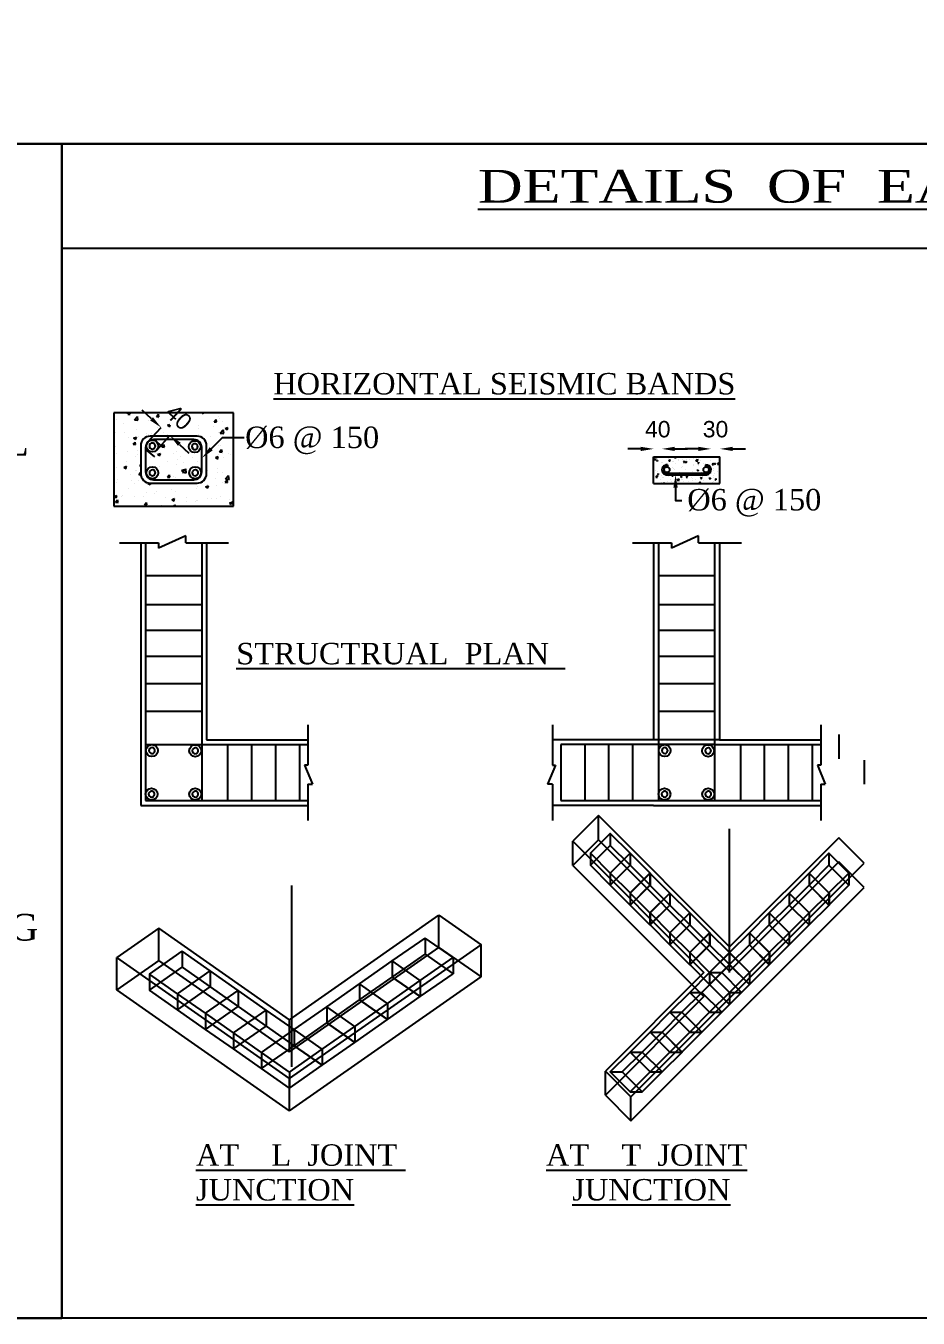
# Model space of a CAD drawing. Header units: metres. Extents: x -54 to 177, y -43 to 77.
# Drawn here: x 18.92 to 26.01, y 8.26 to 18.53 of the extents above; entities that cross this region are included whole.
import ezdxf
from ezdxf.enums import TextEntityAlignment as Align

# ---------------------------------------------------------------- set-up
doc = ezdxf.new("R2010")
doc.units = ezdxf.units.M
doc.header["$LTSCALE"] = 2
doc.header["$MEASUREMENT"] = 0
doc.styles.add('00', font='romantic.ttf')
doc.styles.add('5', font='romantic.ttf')
doc.styles.add('B', font='romantic.ttf')
doc.styles.add('KOO', font='arial.ttf', dxfattribs={"height": 7})
doc.styles.get("Standard").update_dxf_attribs({"font": 'swisseb.ttf'})

# ---------------------------------------------------------------- blocks, each defined once
blk = doc.blocks.new('BOXX1')
at = {"color": 7}
for p, q in [((72619.74, 7085.77), (72619.74, 7082.77)), ((72614.79, 7080.82), (72614.79, 7077.82)), ((72624.69, 7080.82), (72624.69, 7077.82)), ((72619.74, 7075.87), (72619.74, 7072.87))]:
    blk.add_line(p, q, dxfattribs=at)
for points in [[(72619.74, 7075.87), (72624.69, 7080.82), (72619.74, 7085.77), (72614.79, 7080.82)], [(72619.74, 7072.87), (72624.69, 7077.82), (72619.74, 7082.77), (72614.79, 7077.82)]]:
    blk.add_lwpolyline(points, close=True, dxfattribs=at)
blk = doc.blocks.new('A$C64980A76')
at = {"color": 0}
for p, q in [((0, 90.57), (71.12, 90.57)), ((60.55, 90.57), (131.02, 90.57)), ((14.52, 76.61), (4.4, 76.61)), ((4.4, 76.61), (4.4, 68.71)), ((5.57, 76.51), (5.64, 76.61)), ((5.77, 76.5), (5.75, 76.61)), ((7.59, 76.12), (6.79, 76.85)), ((7.78, 76.58), (7.78, 76.58)), ((11.87, 76.61), (11.96, 76.55)), ((11.96, 76.55), (11.97, 76.61)), ((14.52, 68.71), (14.52, 76.61)), ((4.62, 76.05), (4.62, 76.05)), ((5.2, 75.72), (5.2, 75.72)), ((5.57, 76.51), (5.77, 76.5)), ((6.14, 76.04), (6.4, 76.31)), ((6.14, 76.04), (6.44, 75.99)), ((6.32, 76.07), (6.32, 76.07)), ((6.38, 76.31), (6.38, 76.31)), ((6.44, 75.99), (6.4, 76.31)), ((7.34, 76), (7.34, 76)), ((8.01, 76.3), (8.17, 76.5)), ((8.01, 76.3), (8.21, 76.28)), ((8.13, 76.55), (8.13, 76.55)), ((8.21, 76.28), (8.17, 76.5)), ((8.2, 76.11), (8.2, 76.11)), ((8.93, 75.57), (9.13, 75.64)), ((8.93, 75.57), (9.1, 75.45)), ((9.1, 75.45), (9.16, 75.62)), ((11.59, 75.56), (11.59, 75.56)), ((12.87, 75.5), (12.87, 75.5)), ((12.88, 75.87), (13.05, 76.07)), ((12.88, 75.87), (13.09, 75.86)), ((13.09, 75.86), (13.05, 76.07)), ((13.23, 76.35), (13.23, 76.35)), ((13.32, 76.13), (13.32, 76.13)), ((13.57, 75.9), (13.57, 75.9)), ((4.58, 74.92), (4.58, 74.92)), ((5.3, 74.92), (5.3, 74.92)), ((5.64, 74.54), (5.64, 74.54)), ((6.02, 74.46), (6.02, 74.46)), ((6.07, 74.47), (6.31, 74.56)), ((6.07, 74.47), (6.24, 74.36)), ((6.24, 74.36), (6.31, 74.56)), ((6.34, 75.18), (6.34, 75.18)), ((6.45, 74.66), (6.45, 74.66)), ((7.12, 74.84), (7.12, 74.84)), ((7.28, 74.16), (8.41, 75.37)), ((7.3, 74.77), (7.3, 74.77)), ((11.45, 74.65), (7.47, 74.65)), ((7.62, 74.88), (7.62, 74.88)), ((8.03, 73.47), (9.15, 74.69)), ((8.09, 75.41), (8.09, 75.41)), ((8.59, 74.94), (8.59, 74.94)), ((8.93, 74.76), (8.93, 74.76)), ((10.75, 74.69), (10.75, 74.69)), ((11.53, 74.76), (11.53, 74.76)), ((11.59, 75.33), (11.59, 75.33)), ((12.56, 74.61), (12.56, 74.61)), ((13.27, 74.99), (13.27, 74.99)), ((13.39, 74.91), (13.66, 75.19)), ((13.39, 74.91), (13.7, 74.86)), ((13.7, 74.86), (13.66, 75.19)), ((13.82, 75.29), (14.05, 75.38)), ((13.82, 75.29), (13.98, 75.18)), ((13.98, 75.18), (14.05, 75.39)), ((14.13, 74.45), (14.13, 74.45)), ((14.38, 74.53), (14.38, 74.53)), ((4.53, 73.79), (4.53, 73.79)), ((5.56, 73.32), (5.56, 73.32)), ((6.04, 73.96), (6.2, 74.15)), ((6.04, 73.96), (6.24, 73.94)), ((6.24, 73.94), (6.2, 74.15)), ((6.3, 74.04), (6.3, 74.04)), ((6.41, 73.43), (6.41, 73.43)), ((6.67, 73.85), (6.67, 71.47)), ((7.08, 73.68), (7.08, 71.64)), ((7.08, 73.53), (7.83, 72.9)), ((7.69, 73.6), (7.69, 73.6)), ((11.16, 74.36), (7.76, 74.36)), ((7.83, 74.36), (8.53, 73.71)), ((8.05, 74.28), (8.05, 74.28)), ((8.48, 73.74), (8.64, 73.94)), ((8.48, 73.74), (8.68, 73.73)), ((8.68, 73.73), (8.64, 73.94)), ((9.65, 74.31), (9.65, 74.31)), ((9.72, 73.37), (9.72, 73.37)), ((9.84, 73.88), (9.84, 73.88)), ((9.95, 73.95), (10.75, 73.22)), ((10.69, 73.99), (10.69, 73.99)), ((10.96, 74.2), (11.2, 74.29)), ((10.96, 74.2), (10.98, 74.18)), ((11.03, 73.66), (11.08, 73.73)), ((11.11, 73.56), (11.08, 73.73)), ((11.19, 74.26), (11.2, 74.29)), ((11.47, 74.23), (11.47, 74.23)), ((11.84, 71.64), (11.84, 73.68)), ((12.24, 71.47), (12.24, 73.85)), ((13.23, 73.86), (13.23, 73.86)), ((13.28, 74.15), (13.28, 74.15)), ((13.35, 73.32), (13.52, 73.51)), ((13.35, 73.32), (13.56, 73.3)), ((13.43, 73.87), (13.43, 73.87)), ((13.56, 73.3), (13.52, 73.51)), ((49, 73.57), (47.91, 73.57)), ((51.88, 73.57), (52.97, 73.57)), ((53.86, 73.57), (52.77, 73.57)), ((56.79, 73.57), (57.88, 73.57)), ((4.49, 72.66), (4.49, 72.66)), ((4.63, 73.19), (4.63, 73.19)), ((5.5, 72.51), (5.5, 72.51)), ((6.26, 72.91), (6.26, 72.91)), ((6.44, 73.11), (6.44, 73.11)), ((6.59, 72.16), (6.67, 72.25)), ((7.48, 72.85), (7.48, 72.85)), ((8, 73.15), (8, 73.15)), ((8.1, 73.1), (8.34, 73.19)), ((8.1, 73.1), (8.27, 72.99)), ((8.26, 73.03), (8.26, 73.03)), ((8.27, 72.99), (8.34, 73.19)), ((8.95, 72.54), (8.95, 72.54)), ((9.47, 73.19), (9.47, 73.19)), ((9.68, 72.24), (9.68, 72.24)), ((9.8, 72.65), (9.8, 72.65)), ((10.07, 72.96), (10.07, 72.96)), ((10.28, 72.44), (10.28, 72.44)), ((11.09, 72.82), (11.09, 72.82)), ((11.45, 72.49), (11.45, 72.49)), ((12.26, 72.78), (12.26, 72.78)), ((12.99, 72.83), (13.23, 72.92)), ((12.99, 72.83), (13.16, 72.71)), ((13.16, 72.71), (13.23, 72.92)), ((13.19, 72.73), (13.19, 72.73)), ((13.23, 73.11), (13.23, 73.11)), ((13.7, 72.8), (13.7, 72.8)), ((14.08, 73.22), (14.08, 73.22)), ((14.25, 73.12), (14.25, 73.12)), ((50.09, 70.65), (50.09, 72.91)), ((50.09, 72.91), (55.7, 72.91)), ((50.1, 72.91), (50.1, 72.91)), ((50.17, 72.68), (50.26, 72.77)), ((50.17, 72.68), (50.27, 72.67)), ((50.27, 72.67), (50.26, 72.77)), ((50.3, 72.77), (50.3, 72.77)), ((50.33, 72.58), (50.44, 72.63)), ((50.33, 72.58), (50.41, 72.52)), ((50.4, 72.79), (50.4, 72.79)), ((50.41, 72.52), (50.45, 72.63)), ((50.72, 72.38), (50.72, 72.38)), ((50.83, 72.42), (50.83, 72.42)), ((51.25, 72.22), (51.25, 72.07)), ((51.31, 72.75), (51.31, 72.75)), ((51.39, 72.57), (51.47, 72.67)), ((51.39, 72.57), (51.49, 72.56)), ((51.49, 72.56), (51.47, 72.67)), ((51.7, 72.54), (51.7, 72.54)), ((51.8, 72.52), (51.8, 72.52)), ((51.86, 72.85), (51.92, 72.91)), ((51.86, 72.85), (52.01, 72.83)), ((51.94, 72.34), (51.94, 72.34)), ((52.01, 72.83), (52, 72.91)), ((52.21, 72.71), (52.21, 72.71)), ((52.22, 72.58), (52.22, 72.58)), ((52.56, 72.65), (52.56, 72.65)), ((52.61, 72.46), (52.69, 72.56)), ((52.61, 72.46), (52.71, 72.45)), ((52.71, 72.45), (52.69, 72.56)), ((52.77, 72.44), (52.89, 72.49)), ((52.77, 72.44), (52.85, 72.39)), ((52.85, 72.39), (52.89, 72.49)), ((52.87, 72.66), (52.87, 72.66)), ((52.93, 72.51), (52.93, 72.51)), ((53.12, 72.67), (53.12, 72.67)), ((53.43, 72.21), (53.43, 72.21)), ((53.45, 72.78), (53.45, 72.78)), ((53.67, 72.57), (53.81, 72.71)), ((53.67, 72.57), (53.83, 72.54)), ((53.83, 72.55), (53.81, 72.71)), ((53.83, 72.36), (53.91, 72.45)), ((53.83, 72.36), (53.93, 72.35)), ((53.93, 72.35), (53.91, 72.45)), ((53.92, 72.19), (53.92, 72.19)), ((53.93, 72.68), (53.93, 72.68)), ((53.94, 72.81), (53.94, 72.81)), ((54.03, 72.63), (54.03, 72.63)), ((54.3, 72.33), (54.3, 72.33)), ((54.32, 72.9), (54.32, 72.9)), ((54.37, 72.86), (54.37, 72.86)), ((54.49, 72.22), (54.49, 72.07)), ((54.56, 72.28), (54.56, 72.28)), ((54.92, 72.85), (54.92, 72.85)), ((54.93, 72.59), (54.93, 72.59)), ((55.05, 72.25), (55.13, 72.35)), ((55.05, 72.25), (55.15, 72.24)), ((55.15, 72.24), (55.13, 72.35)), ((55.16, 72.44), (55.16, 72.44)), ((55.21, 72.31), (55.33, 72.35)), ((55.21, 72.31), (55.3, 72.25)), ((55.3, 72.25), (55.33, 72.35)), ((55.49, 72.29), (55.62, 72.42)), ((55.49, 72.29), (55.64, 72.26)), ((55.64, 72.26), (55.62, 72.43)), ((55.64, 72.42), (55.64, 72.42)), ((55.7, 70.65), (55.7, 72.91)), ((4.45, 71.53), (4.45, 71.53)), ((4.66, 71.98), (4.66, 71.98)), ((5.25, 72), (5.48, 72.1)), ((5.25, 72), (5.41, 71.89)), ((5.41, 71.89), (5.48, 72.1)), ((5.51, 72.09), (5.51, 72.09)), ((5.78, 71.37), (5.78, 71.37)), ((6.22, 71.78), (6.22, 71.78)), ((6.31, 71.76), (6.31, 71.76)), ((6.51, 71.4), (6.67, 71.59)), ((6.51, 71.4), (6.68, 71.39)), ((6.59, 72.16), (6.67, 72.15)), ((7.96, 72.02), (7.96, 72.02)), ((8.05, 71.2), (8.05, 71.2)), ((8.3, 72.1), (8.3, 72.1)), ((8.9, 71.31), (8.9, 71.31)), ((8.95, 71.19), (9.11, 71.38)), ((8.95, 71.19), (9.15, 71.17)), ((9.15, 71.17), (9.11, 71.38)), ((9.41, 71.22), (9.41, 71.22)), ((9.64, 71.11), (9.64, 71.11)), ((10.13, 71.73), (10.37, 71.82)), ((10.13, 71.73), (10.3, 71.62)), ((10.19, 71.48), (10.19, 71.48)), ((10.22, 71.6), (10.48, 71.87)), ((10.22, 71.6), (10.52, 71.55)), ((10.3, 71.62), (10.37, 71.82)), ((10.52, 71.55), (10.48, 71.87)), ((11.41, 71.36), (11.41, 71.36)), ((11.42, 71.01), (11.49, 71.1)), ((11.57, 71.09), (11.56, 71.13)), ((12.34, 71.76), (12.34, 71.76)), ((13.15, 71.6), (13.15, 71.6)), ((13.19, 71.88), (13.19, 71.88)), ((13.56, 71.59), (13.56, 71.59)), ((13.84, 71.04), (14.11, 71.31)), ((14.15, 70.99), (14.11, 71.31)), ((14.48, 72.05), (14.48, 72.05)), ((50.27, 71.19), (50.4, 71.33)), ((50.27, 71.19), (50.42, 71.17)), ((50.28, 71.71), (50.28, 71.71)), ((50.42, 71.17), (50.4, 71.33)), ((50.41, 71.4), (50.49, 71.5)), ((50.41, 71.4), (50.51, 71.39)), ((50.43, 71.69), (50.43, 71.69)), ((50.51, 71.39), (50.49, 71.5)), ((50.79, 71.29), (50.79, 71.29)), ((50.88, 71.16), (50.88, 71.16)), ((50.9, 71.18), (50.9, 71.18)), ((50.95, 72.17), (50.95, 72.17)), ((50.97, 71.88), (50.97, 71.88)), ((51.17, 71.52), (54.57, 71.52)), ((51.26, 71.38), (54.58, 71.38)), ((51.33, 71.24), (51.33, 71.24)), ((51.41, 71.92), (51.46, 71.94)), ((51.43, 71.86), (51.46, 71.94)), ((51.63, 71.29), (51.7, 71.38)), ((51.63, 71.29), (51.73, 71.28)), ((51.68, 71.97), (51.68, 71.97)), ((51.73, 71.28), (51.71, 71.38)), ((51.78, 71.91), (51.78, 71.91)), ((51.87, 71.33), (51.87, 71.33)), ((51.88, 71.84), (51.88, 71.84)), ((51.97, 71.32), (51.97, 71.32)), ((52.24, 71.61), (52.24, 71.61)), ((52.36, 71.21), (52.47, 71.26)), ((52.36, 71.21), (52.44, 71.15)), ((52.42, 71.99), (52.42, 71.99)), ((52.44, 71.16), (52.47, 71.26)), ((52.54, 72.08), (52.54, 72.08)), ((52.79, 71.8), (52.79, 71.8)), ((52.85, 71.18), (52.93, 71.28)), ((52.85, 71.18), (52.95, 71.18)), ((52.95, 71.18), (52.93, 71.28)), ((53.15, 71.57), (53.15, 71.57)), ((53.27, 71.12), (53.27, 71.12)), ((53.4, 71.64), (53.4, 71.64)), ((53.49, 72.14), (53.49, 72.14)), ((53.7, 71.76), (53.7, 71.76)), ((53.78, 71.76), (53.9, 71.81)), ((53.78, 71.76), (53.87, 71.7)), ((53.86, 71.67), (53.86, 71.67)), ((53.87, 71.7), (53.9, 71.81)), ((54.05, 71.54), (54.05, 71.54)), ((54.07, 71.08), (54.15, 71.18)), ((54.12, 71.61), (54.12, 71.61)), ((54.17, 71.07), (54.15, 71.18)), ((54.26, 71.29), (54.26, 71.29)), ((54.26, 71.2), (54.26, 71.2)), ((54.28, 71.76), (54.28, 71.76)), ((54.8, 71.08), (54.92, 71.12)), ((54.88, 71.02), (54.92, 71.12)), ((54.96, 71.5), (54.96, 71.5)), ((55.12, 71.31), (55.12, 71.31)), ((55.14, 71.87), (55.14, 71.87)), ((55.17, 71.13), (55.17, 71.13)), ((55.19, 71.75), (55.19, 71.75)), ((55.25, 71.46), (55.25, 71.46)), ((55.51, 71.69), (55.51, 71.69)), ((55.61, 71.8), (55.61, 71.8)), ((4.41, 70.39), (4.41, 70.39)), ((4.62, 70.75), (4.62, 70.75)), ((4.68, 70.99), (4.68, 70.99)), ((5.63, 70.23), (5.63, 70.23)), ((5.91, 70.92), (5.91, 70.92)), ((6.18, 70.65), (6.18, 70.65)), ((6.5, 70.92), (6.5, 70.92)), ((7.28, 70.63), (7.38, 70.67)), ((7.28, 70.63), (7.44, 70.52)), ((7.44, 70.52), (7.49, 70.67)), ((7.47, 70.67), (11.45, 70.67)), ((7.61, 70.57), (7.61, 70.57)), ((7.76, 70.96), (11.16, 70.96)), ((9.3, 70.14), (9.3, 70.14)), ((11.36, 70.23), (11.36, 70.23)), ((11.44, 70.42), (11.44, 70.42)), ((11.94, 70.69), (11.94, 70.69)), ((12.16, 70.36), (12.4, 70.45)), ((12.16, 70.36), (12.33, 70.25)), ((12.3, 70.54), (12.3, 70.54)), ((12.33, 70.25), (12.4, 70.45)), ((13.04, 71.07), (13.04, 71.07)), ((13.11, 70.47), (13.11, 70.47)), ((13.58, 70.71), (13.58, 70.71)), ((13.76, 70.61), (13.76, 70.61)), ((13.83, 70.76), (13.99, 70.96)), ((13.83, 70.76), (14.03, 70.74)), ((13.84, 71.04), (14.15, 70.99)), ((14.03, 70.74), (13.99, 70.96)), ((50.09, 70.65), (55.7, 70.65)), ((50.64, 71.02), (50.64, 71.02)), ((50.77, 70.72), (50.77, 70.72)), ((50.93, 70.66), (51.05, 70.71)), ((50.93, 70.66), (50.95, 70.65)), ((51.03, 70.65), (51.05, 70.71)), ((51.29, 70.78), (51.29, 70.78)), ((51.53, 70.65), (51.53, 70.65)), ((51.54, 70.98), (51.54, 70.98)), ((51.64, 70.84), (51.64, 70.84)), ((52.09, 70.91), (52.22, 71.05)), ((52.09, 70.91), (52.24, 70.89)), ((52.24, 70.89), (52.22, 71.05)), ((52.28, 70.95), (52.28, 70.95)), ((52.45, 70.94), (52.45, 70.94)), ((52.5, 70.95), (52.5, 70.95)), ((52.6, 70.79), (52.6, 70.79)), ((53.02, 70.85), (53.02, 70.85)), ((53.36, 70.9), (53.36, 70.9)), ((53.38, 71.08), (53.38, 71.08)), ((53.67, 70.94), (53.67, 70.94)), ((53.92, 70.65), (54.03, 70.77)), ((54.05, 70.65), (54.03, 70.77)), ((54.07, 71.08), (54.17, 71.07)), ((54.27, 70.86), (54.27, 70.86)), ((54.74, 71.08), (54.74, 71.08)), ((54.8, 71.08), (54.88, 71.02)), ((54.91, 70.7), (54.91, 70.7)), ((55.09, 70.74), (55.09, 70.74)), ((55.17, 70.82), (55.17, 70.82)), ((55.29, 70.97), (55.37, 71.07)), ((55.29, 70.97), (55.39, 70.96)), ((55.39, 70.96), (55.37, 71.07)), ((4.42, 69.54), (4.66, 69.63)), ((4.42, 69.54), (4.59, 69.42)), ((4.54, 69.06), (4.71, 69.25)), ((4.54, 69.06), (4.75, 69.04)), ((4.59, 69.42), (4.66, 69.63)), ((4.75, 69.04), (4.71, 69.25)), ((5.01, 69.58), (5.01, 69.58)), ((5.1, 69.65), (5.1, 69.65)), ((6.14, 69.52), (6.14, 69.52)), ((6.92, 69.57), (6.92, 69.57)), ((6.98, 68.84), (7.15, 69.04)), ((7.19, 68.83), (7.15, 69.04)), ((7.16, 69.86), (7.16, 69.86)), ((7.88, 69.76), (7.88, 69.76)), ((8.01, 69.97), (8.01, 69.97)), ((8.73, 69.49), (8.73, 69.49)), ((9.3, 69.27), (9.54, 69.36)), ((9.3, 69.27), (9.47, 69.15)), ((9.47, 69.15), (9.54, 69.36)), ((9.6, 69.97), (9.6, 69.97)), ((10.55, 69.42), (10.55, 69.42)), ((10.55, 69.08), (10.55, 69.08)), ((11.32, 69.1), (11.32, 69.1)), ((11.4, 69.19), (11.4, 69.19)), ((11.44, 69.23), (11.44, 69.23)), ((12.36, 69.34), (12.36, 69.34)), ((12.69, 69.36), (12.69, 69.36)), ((13.07, 69.34), (13.07, 69.34)), ((13.42, 69.57), (13.42, 69.57)), ((14.18, 69.26), (14.18, 69.26)), ((14.19, 68.99), (14.43, 69.09)), ((14.19, 68.99), (14.36, 68.88)), ((14.36, 68.88), (14.43, 69.09)), ((4.4, 68.71), (14.52, 68.71)), ((6.98, 68.84), (7.19, 68.83)), ((8.4, 68.8), (8.4, 68.8)), ((9.46, 68.88), (9.46, 68.88)), ((9.49, 68.71), (9.59, 68.82)), ((9.56, 68.84), (9.56, 68.84)), ((9.61, 68.71), (9.59, 68.83)), ((14.24, 68.82), (14.24, 68.82)), ((4.88, 65.63), (8.19, 65.63)), ((6.67, 65.63), (6.67, 43.4)), ((7.08, 65.63), (7.08, 43.8)), ((10.48, 66.22), (8.19, 65.17)), ((8.19, 65.63), (8.19, 65.17)), ((10.48, 65.63), (10.48, 66.22)), ((10.48, 65.63), (14.1, 65.63)), ((11.84, 65.63), (11.84, 43.8)), ((12.24, 65.63), (12.24, 48.96)), ((48.29, 65.63), (51.6, 65.63)), ((50.09, 65.63), (50.09, 48.96)), ((50.49, 65.63), (50.49, 43.8)), ((53.89, 66.22), (51.6, 65.17)), ((51.6, 65.63), (51.6, 65.17)), ((53.89, 65.63), (53.89, 66.22)), ((53.89, 65.63), (57.52, 65.63)), ((55.25, 65.63), (55.25, 43.8)), ((55.66, 65.63), (55.66, 48.96)), ((7.08, 62.85), (11.84, 62.85)), ((50.49, 62.85), (55.25, 62.85)), ((7.08, 60.41), (11.84, 60.41)), ((50.49, 60.41), (55.25, 60.41)), ((7.08, 58.23), (11.84, 58.23)), ((50.49, 58.23), (55.25, 58.23)), ((7.08, 56.04), (11.84, 56.04)), ((50.49, 56.04), (55.25, 56.04)), ((7.08, 53.71), (11.84, 53.71)), ((50.49, 53.71), (55.25, 53.71)), ((7.08, 51.38), (11.84, 51.38)), ((50.49, 51.38), (55.25, 51.38)), ((20.81, 50.21), (20.81, 46.8)), ((41.52, 50.21), (41.52, 46.8)), ((64.23, 50.21), (64.23, 46.8)), ((65.76, 49.39), (65.76, 47.35)), ((7.08, 48.56), (20.81, 48.56)), ((12.24, 48.96), (20.81, 48.96)), ((14.02, 48.56), (14.02, 43.8)), ((16.05, 48.56), (16.05, 43.8)), ((18.07, 48.56), (18.07, 43.8)), ((20.1, 48.56), (20.1, 43.8)), ((55.66, 48.96), (41.52, 48.96)), ((42.23, 48.56), (42.23, 43.8)), ((55.25, 48.56), (42.23, 48.56)), ((44.26, 48.56), (44.26, 43.8)), ((46.28, 48.56), (46.28, 43.8)), ((48.31, 48.56), (48.31, 43.8)), ((55.25, 48.56), (64.23, 48.56)), ((55.66, 48.96), (64.23, 48.96)), ((57.43, 48.56), (57.43, 43.8)), ((59.46, 48.56), (59.46, 43.8)), ((61.49, 48.56), (61.49, 43.8)), ((63.51, 48.56), (63.51, 43.8)), ((67.92, 47.23), (67.92, 45.19)), ((20.81, 46.8), (20.54, 46.8)), ((20.54, 46.8), (21.21, 45.19)), ((41.79, 46.8), (41.12, 45.19)), ((41.52, 46.8), (41.79, 46.8)), ((63.95, 46.8), (64.62, 45.19)), ((64.23, 46.8), (63.95, 46.8)), ((20.81, 45.19), (20.81, 42.11)), ((20.81, 45.19), (21.21, 45.19)), ((41.52, 45.19), (41.12, 45.19)), ((41.52, 45.19), (41.52, 42.11)), ((64.23, 45.19), (64.62, 45.19)), ((64.23, 45.19), (64.23, 42.11)), ((7.08, 43.8), (20.81, 43.8)), ((42.23, 43.8), (64.23, 43.8)), ((6.67, 43.4), (20.81, 43.4)), ((50.09, 43.4), (41.52, 43.4)), ((50.09, 43.4), (64.23, 43.4)), ((45.41, 42.53), (43.24, 40.36)), ((45.41, 40.49), (45.41, 42.53)), ((56.52, 31.42), (45.41, 42.53)), ((45.41, 40.49), (43.24, 38.32)), ((56.52, 29.38), (45.41, 40.49)), ((56.52, 29.25), (56.52, 41.41)), ((65.76, 40.66), (56.52, 31.42)), ((67.92, 38.5), (65.76, 40.66)), ((43.24, 38.32), (43.24, 40.36)), ((43.24, 40.36), (54.35, 29.25)), ((43.24, 38.32), (54.35, 27.21)), ((48.17, 18.74), (67.92, 38.5)), ((65.76, 38.62), (56.52, 29.38)), ((67.92, 36.46), (65.76, 38.62)), ((19.47, 21.26), (19.47, 36.63)), ((48.17, 16.7), (67.92, 36.46)), ((19.28, 25.25), (31.92, 34.1)), ((19.28, 25.25), (31.92, 34.1)), ((31.92, 34.1), (35.48, 31.61)), ((31.92, 31.38), (31.92, 34.1)), ((31.92, 34.1), (35.48, 31.61)), ((31.92, 31.38), (31.92, 34.1)), ((8.21, 33), (4.66, 30.51)), ((8.21, 33), (4.66, 30.51)), ((19.28, 25.25), (8.21, 33)), ((8.21, 30.28), (8.21, 33)), ((8.21, 30.28), (8.21, 33)), ((19.28, 25.25), (8.21, 33)), ((27.97, 30.23), (30.74, 32.17)), ((30.74, 32.17), (30.74, 30.81)), ((33.11, 30.51), (30.74, 32.17)), ((7.42, 29.12), (10.19, 31.06)), ((10.19, 31.06), (10.19, 29.7)), ((12.56, 29.4), (10.19, 31.06)), ((19.28, 20.27), (35.48, 31.61)), ((19.28, 22.53), (31.92, 31.38)), ((19.28, 22.53), (31.92, 31.38)), ((27.97, 28.87), (30.74, 30.81)), ((30.74, 30.81), (33.11, 29.15)), ((31.92, 31.38), (35.48, 28.89)), ((31.92, 31.38), (35.48, 28.89)), ((35.48, 28.89), (35.48, 31.61)), ((35.48, 28.89), (35.48, 31.61)), ((4.66, 27.79), (4.66, 30.51)), ((19.28, 20.27), (4.66, 30.51)), ((4.66, 27.79), (4.66, 30.51)), ((19.28, 20.27), (4.66, 30.51)), ((8.21, 30.28), (4.66, 27.79)), ((7.42, 27.76), (10.19, 29.7)), ((19.28, 22.53), (8.21, 30.28)), ((19.28, 22.53), (8.21, 30.28)), ((10.19, 29.7), (12.56, 28.04)), ((25.2, 28.29), (27.97, 30.23)), ((27.97, 30.23), (27.97, 28.87)), ((30.34, 28.57), (27.97, 30.23)), ((27.97, 30.23), (27.97, 28.87)), ((30.34, 28.57), (27.97, 30.23)), ((30.34, 28.57), (33.11, 30.51)), ((33.11, 30.51), (33.11, 29.15)), ((7.42, 29.12), (7.42, 27.76)), ((9.79, 27.46), (7.42, 29.12)), ((9.79, 27.46), (12.56, 29.4)), ((9.79, 27.46), (12.56, 29.4)), ((12.56, 29.4), (12.56, 28.04)), ((14.93, 27.74), (12.56, 29.4)), ((12.56, 29.4), (12.56, 28.04)), ((19.28, 17.55), (35.48, 28.89)), ((19.28, 17.55), (35.48, 28.89)), ((25.2, 26.93), (27.97, 28.87)), ((27.57, 26.63), (30.34, 28.57)), ((30.34, 27.21), (27.97, 28.87)), ((27.97, 28.87), (30.34, 27.21)), ((30.34, 27.21), (33.11, 29.15)), ((30.34, 28.57), (30.34, 27.21)), ((30.34, 28.57), (30.34, 27.21)), ((54.35, 29.25), (46.01, 20.91)), ((19.28, 17.55), (4.66, 27.79)), ((19.28, 17.55), (4.66, 27.79)), ((9.79, 26.1), (7.42, 27.76)), ((9.79, 26.1), (12.56, 28.04)), ((9.79, 26.1), (12.56, 28.04)), ((9.79, 27.46), (9.79, 26.1)), ((12.16, 25.8), (9.79, 27.46)), ((9.79, 27.46), (9.79, 26.1)), ((12.16, 25.8), (14.93, 27.74)), ((12.16, 25.8), (14.93, 27.74)), ((12.56, 28.04), (14.93, 26.38)), ((14.93, 27.74), (14.93, 26.38)), ((14.93, 27.74), (14.93, 26.38)), ((17.3, 26.08), (14.93, 27.74)), ((22.44, 26.35), (25.2, 28.29)), ((25.2, 28.29), (25.2, 26.93)), ((27.57, 26.63), (25.2, 28.29)), ((25.2, 28.29), (25.2, 26.93)), ((27.57, 26.63), (25.2, 28.29)), ((12.16, 24.44), (14.93, 26.38)), ((12.16, 24.44), (14.93, 26.38)), ((14.93, 26.38), (17.3, 24.72)), ((19.67, 24.42), (22.44, 26.35)), ((22.44, 25), (25.2, 26.93)), ((22.44, 26.35), (22.44, 25)), ((24.81, 24.69), (22.44, 26.35)), ((22.44, 26.35), (22.44, 25)), ((24.81, 24.69), (22.44, 26.35)), ((24.81, 24.69), (27.57, 26.63)), ((25.2, 26.93), (27.57, 25.27)), ((27.57, 25.27), (25.2, 26.93)), ((27.57, 25.27), (30.34, 27.21)), ((27.57, 26.63), (27.57, 25.27)), ((27.57, 26.63), (27.57, 25.27)), ((54.35, 27.21), (46.01, 18.87)), ((12.16, 24.44), (9.79, 26.1)), ((12.16, 25.8), (12.16, 24.44)), ((12.16, 25.8), (12.16, 24.44)), ((14.53, 24.14), (12.16, 25.8)), ((14.53, 24.14), (17.3, 26.08)), ((14.53, 24.14), (17.3, 26.08)), ((17.3, 26.08), (17.3, 24.72)), ((17.3, 26.08), (17.3, 24.72)), ((19.67, 24.42), (17.3, 26.08)), ((19.28, 22.53), (19.28, 25.25)), ((19.28, 22.53), (19.28, 25.25)), ((24.81, 23.33), (27.57, 25.27)), ((14.53, 22.78), (12.16, 24.44)), ((14.53, 22.78), (17.3, 24.72)), ((14.53, 22.78), (17.3, 24.72)), ((14.53, 24.14), (14.53, 22.78)), ((14.53, 24.14), (14.53, 22.78)), ((16.91, 22.48), (14.53, 24.14)), ((16.91, 22.48), (19.67, 24.42)), ((16.91, 22.48), (19.67, 24.42)), ((17.3, 24.72), (19.67, 23.06)), ((19.67, 23.06), (22.44, 25)), ((19.67, 24.42), (19.67, 23.06)), ((22.04, 22.76), (19.67, 24.42)), ((19.67, 24.42), (19.67, 23.06)), ((22.04, 22.76), (19.67, 24.42)), ((19.67, 24.42), (19.67, 23.06)), ((22.04, 22.76), (24.81, 24.69)), ((22.44, 25), (24.81, 23.33)), ((24.81, 23.33), (22.44, 25)), ((24.81, 24.69), (24.81, 23.33)), ((24.81, 24.69), (24.81, 23.33)), ((16.91, 21.12), (19.67, 23.06)), ((16.91, 21.12), (19.67, 23.06)), ((22.04, 21.4), (19.67, 23.06)), ((19.67, 23.06), (22.04, 21.4)), ((22.04, 21.4), (24.81, 23.33)), ((16.91, 21.12), (14.53, 22.78)), ((16.91, 22.48), (16.91, 21.12)), ((19.28, 20.82), (16.91, 22.48)), ((16.91, 22.48), (16.91, 21.12)), ((19.28, 20.82), (22.04, 22.76)), ((22.04, 22.76), (22.04, 21.4)), ((22.04, 22.76), (22.04, 21.4)), ((19.28, 19.46), (16.91, 21.12)), ((19.28, 19.46), (22.04, 21.4)), ((19.28, 20.82), (19.28, 19.46)), ((46.01, 18.87), (46.01, 20.91)), ((46.01, 20.91), (48.17, 18.74)), ((19.28, 17.55), (19.28, 20.27)), ((19.28, 17.55), (19.28, 20.27)), ((46.01, 18.87), (48.17, 16.7)), ((48.17, 16.7), (48.17, 18.74)), ((71.12, 0), (0, 0)), ((131.02, 0), (60.55, 0))]:
    blk.add_line(p, q, dxfattribs=at)
blk.add_lwpolyline([(0, 99.38), (131.02, 99.38), (131.02, 0), (0, 0)], close=True)
for points in [[(12.64, 73.58), (13.6, 74.54), (15.44, 74.54)], [(51.95, 70.29), (51.95, 69.19), (52.49, 69.19)]]:
    blk.add_lwpolyline(points, dxfattribs=at)
for centre, radius in [((7.66, 73.81), 0.502), ((11.25, 73.76), 0.502), ((7.66, 71.55), 0.502), ((11.28, 71.55), 0.502), ((51.21, 71.81), 0.23), ((54.53, 71.81), 0.23), ((7.62, 48.04), 0.502), ((11.29, 48.02), 0.502), ((51.03, 48.04), 0.502), ((54.7, 48.02), 0.502), ((7.59, 44.35), 0.502), ((11.29, 44.35), 0.502), ((51.01, 44.35), 0.502), ((54.71, 44.35), 0.502)]:
    blk.add_circle(centre, radius, dxfattribs=at)
for centre, radius, start, end in [((7.47, 73.85), 0.796, 90, 180), ((11.45, 73.85), 0.796, 0, 90), ((7.76, 73.68), 0.68, 90, 180), ((7.66, 73.81), 0.251, 90, 270), ((7.66, 73.81), 0.251, 270, 90), ((11.25, 73.76), 0.251, 90, 270), ((11.16, 73.68), 0.68, 0, 90), ((11.25, 73.76), 0.251, 270, 90), ((51.21, 71.8), 0.421, 84.1193, 276.4871), ((54.53, 71.8), 0.421, 276.4871, 95.8807), ((7.47, 71.47), 0.796, 180, 270), ((7.76, 71.64), 0.68, 180, 270), ((7.66, 71.55), 0.251, 90, 270), ((7.66, 71.55), 0.251, 270, 90), ((11.28, 71.55), 0.251, 90, 270), ((11.16, 71.64), 0.68, 270, 0), ((11.28, 71.55), 0.251, 270, 90), ((11.45, 71.47), 0.796, 270, 0), ((51.21, 71.8), 0.277, 81.0401, 261.9997), ((54.53, 71.8), 0.277, 278.0003, 98.9599), ((7.62, 48.04), 0.251, 90, 270), ((7.62, 48.04), 0.251, 270, 90), ((11.29, 48.02), 0.251, 90, 270), ((11.29, 48.02), 0.251, 270, 90), ((51.03, 48.04), 0.251, 90, 270), ((51.03, 48.04), 0.251, 270, 90), ((54.7, 48.02), 0.251, 90, 270), ((54.7, 48.02), 0.251, 270, 90), ((7.59, 44.35), 0.251, 90, 270), ((7.59, 44.35), 0.251, 270, 90), ((11.29, 44.35), 0.251, 90, 270), ((11.29, 44.35), 0.251, 270, 90), ((51.01, 44.35), 0.251, 90, 270), ((51.01, 44.35), 0.251, 270, 90), ((54.71, 44.35), 0.251, 90, 270), ((54.71, 44.35), 0.251, 270, 90)]:
    blk.add_arc(centre, radius, start, end, dxfattribs=at)
for points in [[(7.71, 76.25), (7.47, 75.98), (8.4, 75.38)], [(10.07, 74.09), (9.83, 73.82), (9.15, 74.69)], [(12.77, 73.45), (11.87, 72.81), (12.51, 73.71)], [(49, 73.75), (49, 73.39), (50.09, 73.57)], [(51.88, 73.75), (51.88, 73.39), (50.79, 73.57)], [(53.86, 73.75), (53.86, 73.39), (54.95, 73.57)], [(56.79, 73.75), (56.79, 73.39), (55.7, 73.57)], [(51.76, 70.29), (51.95, 71.38), (52.13, 70.29)]]:
    blk.add_solid(points, dxfattribs=at)
at = {"color": 0, "xscale": 0.3399746691502514, "yscale": 0.3399746691502514, "zscale": 0.3399746691502514}
for p in [(-24642.45, -2367.95), (-24640.77, -2369.63), (-24623.94, -2369.63), (-24639.09, -2371.32), (-24625.62, -2371.32), (-24637.4, -2373), (-24627.31, -2373), (-24635.72, -2374.68), (-24628.99, -2374.68), (-24634.04, -2376.36), (-24630.67, -2376.36), (-24632.36, -2378.05)]:
    blk.add_blockref('BOXX1', p, dxfattribs=at)
at = {"color": 0, "extrusion": (0, 0, -1), "xscale": 0.3399746691502514, "yscale": 0.3399746691502514, "zscale": -0.3399746691464917, "rotation": 270}
for p in [(-2462.13, 24716.44), (-2460.45, 24714.76), (-2458.77, 24713.08), (-2457.09, 24711.39), (-2455.4, 24709.71)]:
    blk.add_blockref('BOXX1', p, dxfattribs=at)
at = {"color": 0, "style": '5', "width": 1.25}
blk.add_text('%%uDETAILS  OF  EARTHQUAKE  :', height=2.7765, dxfattribs=at).set_placement((35.22, 94.41))
at = {"color": 0, "style": 'B'}
for s, p in [('%%UHORIZONTAL SEISMIC BANDS', (17.9, 78.18)), ('%%USTRUCTRUAL  PLAN  ', (14.76, 55.34)), ('%%UAT    L  JOINT ', (11.35, 12.9)), ('%%UAT    T  JOINT', (40.98, 12.9)), ('%%UJUNCTION', (11.35, 9.96)), ('%%UJUNCTION', (43.2, 9.96))]:
    blk.add_text(s, height=1.8132, dxfattribs=at).set_placement(p)
for p in [(15.51, 74.55), (52.94, 69.27)]:
    blk.add_text('%%c6 @ 150', height=1.813, dxfattribs=at).set_placement(p, align=Align.MIDDLE_LEFT)
at = {"color": 0, "insert": (9.89, 76.26), "char_height": 1.388, "attachment_point": 5, "rotation": 317.4951, "style": 'KOO'}
blk.add_mtext('\\A1;40', dxfattribs=at)
at = {"color": 0, "char_height": 1.388, "attachment_point": 5, "style": 'KOO'}
for s, insert in [('\\A1;40', (50.44, 75.23)), ('\\A1;30', (55.33, 75.23))]:
    blk.add_mtext(s, dxfattribs=dict(at, insert=insert))
blk = doc.blocks.new('A$C51532C49')
at = {"color": 0}
for p, q in [((0, 88.032), (127.907, 88.032)), ((0, 0), (127.907, 0))]:
    blk.add_line(p, q, dxfattribs=at)
blk.add_lwpolyline([(0, 88.032), (127.907, 88.032), (127.907, 0), (0, 0)], close=True)
at = {"color": 0, "style": '00'}
blk.add_text('03 TK SAND ENCLOSING ', height=1.99905, dxfattribs=at).set_placement((91.506, 28.306))
at = {"color": 0, "insert": (97.17, 66.671), "char_height": 1.99905, "width": 38.91433, "attachment_point": 1}
blk.add_mtext('{\\fRomantic|b0|i0|c2|p2;FORMATION LEVEL}', dxfattribs=at)

msp = doc.modelspace()

# ---------------------------------------------------------------- linework, layer by layer
msp.add_lwpolyline([(5.6435, 69.4181), (82.2994, 69.4181), (82.2994, 17.5897), (5.6435, 17.5897)], close=True)

# ---------------------------------------------------------------- block references
at = {"rotation": 359.9999780247499}
for name, p, xscale, yscale, zscale in [('A$C51532C49', (5.6435, 8.257), 0.1060155590093209, 0.1060155590093209, 0.1060155590093209), ('A$C64980A76', (19.2037, 8.257), 0.0939071323985137, 0.0939071323985137, 0.0939071323985137)]:
    msp.add_blockref(name, p, dxfattribs=dict(at, xscale=xscale, yscale=yscale, zscale=zscale))

doc.saveas('drawing.dxf')
